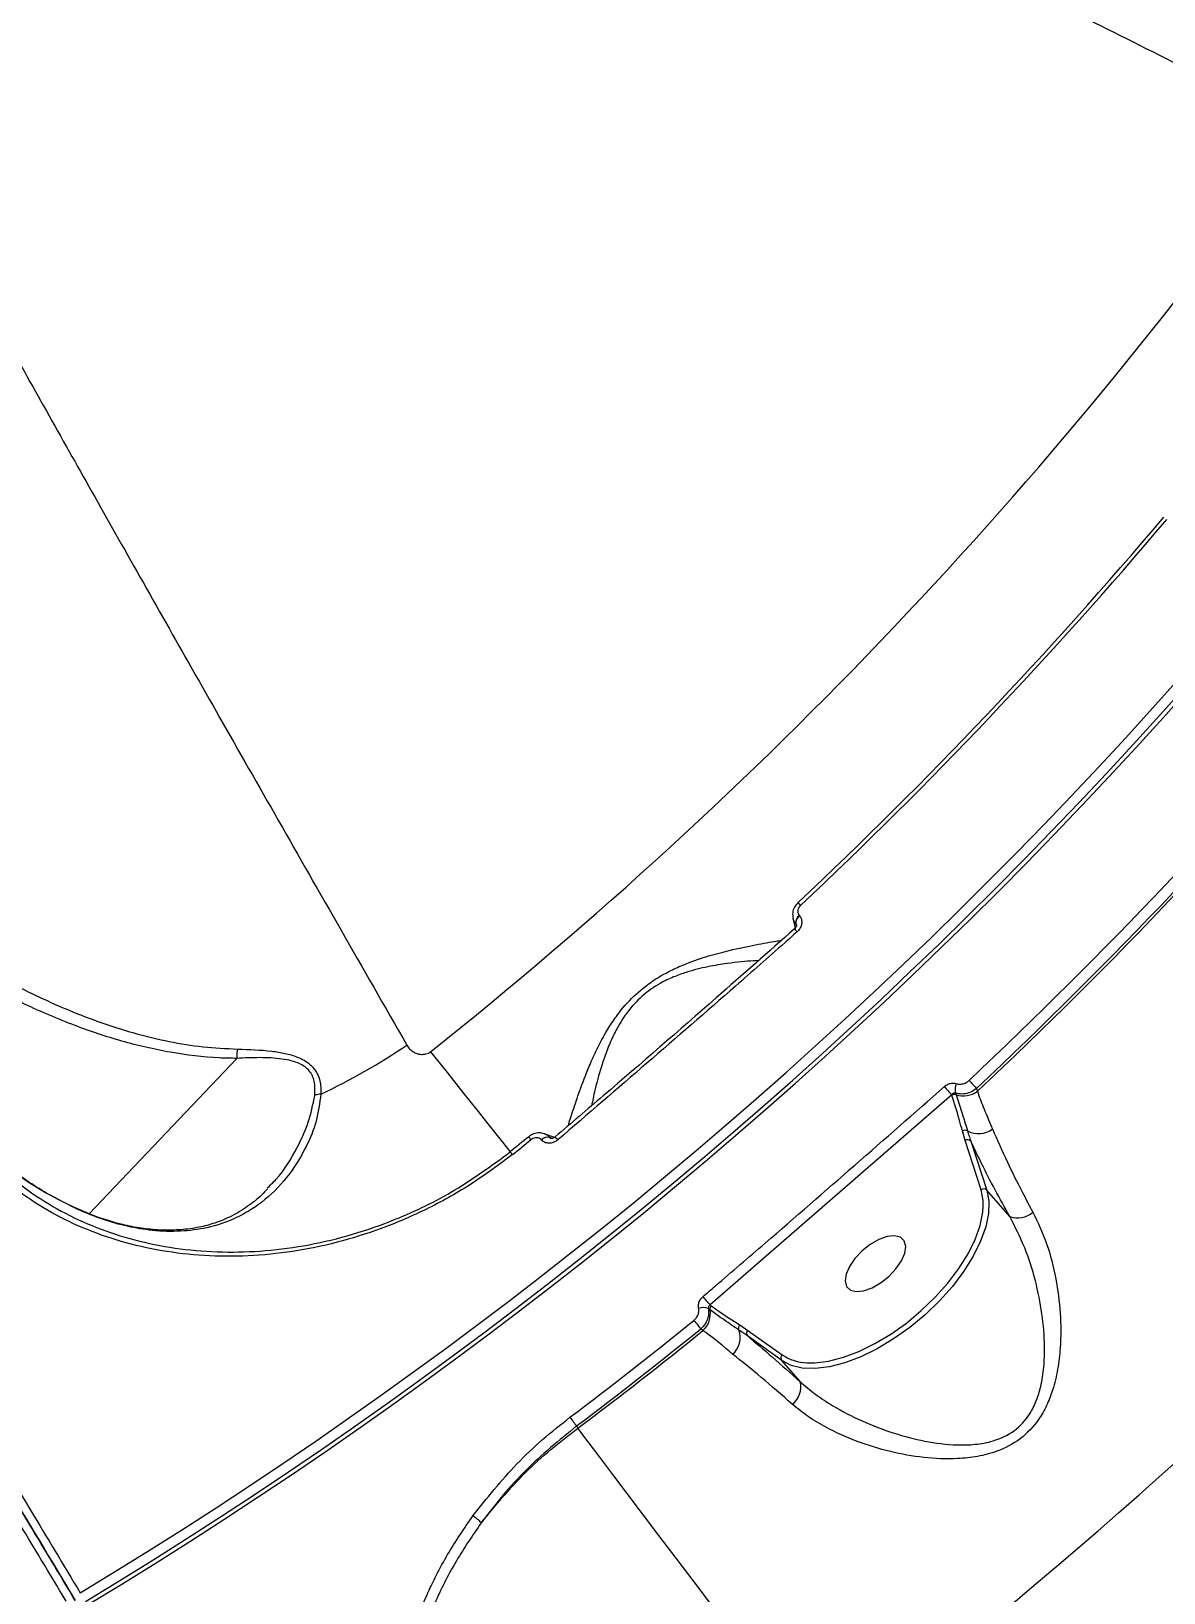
# Model space of a CAD drawing. Header units: millimetres. Extents: x -5960 to 5379, y -4374 to 3849.
# Drawn here: x 347.6 to 485.8, y 120.9 to 311.4 of the extents above; entities that cross this region are included whole.
import ezdxf

# ---------------------------------------------------------------- set-up
doc = ezdxf.new("R2010")
doc.units = ezdxf.units.MM
doc.layers.add('DiKom', color=7, linetype='Continuous', lineweight=0)
for name, color, linetype in [('DIKOM_ОБЪЕКТ', 7, 'Continuous'), ('DIKOM_РАЗМЕР_ЗОНА', 7, 'Continuous'), ('DIKOM_РАЗМЕР_ОБЪЕКТА', 7, 'Continuous')]:
    doc.layers.add(name, color=color, linetype=linetype)
doc.styles.add('style1', font='arial.ttf', dxfattribs={"width": 0.8})
doc.dimstyles.new('1-50', dxfattribs={"dimtxt": 300, "dimasz": 200, "dimexe": 100, "dimexo": 0, "dimgap": 100, "dimtad": 1, "dimtxsty": 'style1', "dimcen": 200, "dimclrd": 7, "dimclre": 7, "dimclrt": 7, "dimadec": 1, "dimazin": 2, "dimtfac": 1, "dimtmove": 0, "dimatfit": 2, "dimfxl": 0, "dimlwd": 25, "dimlwe": 18, "dimarcsym": 0})

# ---------------------------------------------------------------- blocks, each defined once
blk = doc.blocks.new('*D9')
at = {"layer": 'Defpoints', "color": 0, "transparency": 16777216}
for p in [(1597.35, 2348.89), (-3820.85, -1673.22), (-66.51, -1673.22)]:
    blk.add_point(p, dxfattribs=at)
at = {"layer": 'DiKom', "color": 7, "lineweight": 18, "transparency": 16777216}
for p, q in [((1597.35, 2348.89), (-3920.85, 2348.89)), ((-66.51, -1673.22), (-3920.85, -1673.22))]:
    blk.add_line(p, q, dxfattribs=at)
at = {"layer": 'DiKom', "color": 7, "lineweight": 25, "transparency": 16777216}
blk.add_line((-3820.85, 2148.89), (-3820.85, -1473.22), dxfattribs=at)
at = {"layer": 'DiKom', "color": 7, "transparency": 16777216}
for points in [[(-3854.19, 2148.89), (-3787.52, 2148.89), (-3820.85, 2348.89)], [(-3854.19, -1473.22), (-3787.52, -1473.22), (-3820.85, -1673.22)]]:
    blk.add_solid(points, dxfattribs=at)
at = {"layer": 'DiKom', "color": 7, "transparency": 16777216, "insert": (-4074.02, 240.95), "char_height": 300, "attachment_point": 5, "rotation": 90, "style": 'style1'}
blk.add_mtext('4050', dxfattribs=at)
blk = doc.blocks.new('*D10')
at = {"layer": 'Defpoints', "color": 0, "transparency": 16777216}
for p in [(3878.62, 405.09), (-2876.93, -459.72), (3878.62, -2693.66)]:
    blk.add_point(p, dxfattribs=at)
at = {"layer": 'DIKOM_РАЗМЕР_ОБЪЕКТА', "color": 7, "lineweight": 18, "transparency": 16777216}
for p, q in [((3878.62, 405.09), (3878.62, -2793.66)), ((-2876.93, -459.72), (-2876.93, -2793.66))]:
    blk.add_line(p, q, dxfattribs=at)
at = {"layer": 'DIKOM_РАЗМЕР_ОБЪЕКТА', "color": 7, "lineweight": 25, "transparency": 16777216}
blk.add_line((-2676.93, -2693.66), (3678.62, -2693.66), dxfattribs=at)
at = {"layer": 'DIKOM_РАЗМЕР_ОБЪЕКТА', "color": 7, "transparency": 16777216}
for points in [[(-2676.93, -2660.33), (-2676.93, -2726.99), (-2876.93, -2693.66)], [(3678.62, -2660.33), (3678.62, -2726.99), (3878.62, -2693.66)]]:
    blk.add_solid(points, dxfattribs=at)
at = {"layer": 'DIKOM_РАЗМЕР_ОБЪЕКТА', "color": 7, "transparency": 16777216, "insert": (-142.96, -2440.49), "char_height": 300, "attachment_point": 5, "style": 'style1'}
blk.add_mtext('6750', dxfattribs=at)
blk = doc.blocks.new('*D12')
at = {"layer": 'Defpoints', "color": 0, "transparency": 16777216}
for p in [(1921.97, 3848.89), (-5510.19, -3173.22), (433.49, -3173.22)]:
    blk.add_point(p, dxfattribs=at)
at = {"layer": 'DIKOM_РАЗМЕР_ЗОНА', "color": 7, "lineweight": 18, "transparency": 16777216}
for p, q in [((1921.97, 3848.89), (-5610.19, 3848.89)), ((433.49, -3173.22), (-5610.19, -3173.22))]:
    blk.add_line(p, q, dxfattribs=at)
at = {"layer": 'DIKOM_РАЗМЕР_ЗОНА', "color": 7, "lineweight": 25, "transparency": 16777216}
blk.add_line((-5510.19, 3648.89), (-5510.19, -2973.22), dxfattribs=at)
at = {"layer": 'DIKOM_РАЗМЕР_ЗОНА', "color": 7, "transparency": 16777216}
for points in [[(-5543.52, 3648.89), (-5476.85, 3648.89), (-5510.19, 3848.89)], [(-5543.52, -2973.22), (-5476.85, -2973.22), (-5510.19, -3173.22)]]:
    blk.add_solid(points, dxfattribs=at)
at = {"layer": 'DIKOM_РАЗМЕР_ЗОНА', "color": 7, "transparency": 16777216, "insert": (-5763.36, 142.42), "char_height": 300, "attachment_point": 5, "rotation": 90, "style": 'style1'}
blk.add_mtext('7050', dxfattribs=at)

msp = doc.modelspace()

# ---------------------------------------------------------------- linework, layer by layer
at = {"layer": 'DIKOM_ОБЪЕКТ', "color": 7, "linetype": 'Continuous', "lineweight": 15}
for p, q in [((440.952, 202.516), (440.937, 202.533)), ((440.937, 202.533), (440.979, 202.333)), ((441.005, 202.39), (440.952, 202.516)), ((441.371, 203.508), (441.386, 203.491)), ((440.787, 201.885), (440.787, 201.885)), ((354.73, 167.131), (372.721, 186.089)), ((459.96, 181.649), (430.481, 156.003)), ((459.98, 181.585), (459.96, 181.649)), ((462.987, 182.43), (463.102, 182.086)), ((461.606, 176.054), (461.265, 177.234)), ((409.911, 176.13), (409.896, 176.147)), ((410.922, 176.441), (410.937, 176.424)), ((411.096, 176.379), (410.922, 176.441)), ((410.937, 176.424), (411.097, 176.329)), ((411.585, 176.5), (411.584, 176.5)), ((463.558, 170.06), (461.606, 176.054)), ((462.293, 176.009), (464.245, 170.015)), ((467.05, 166.788), (464.245, 170.015)), ((354.342, 167.277), (353.133, 167.813)), ((354.383, 167.204), (353.167, 167.731)), ((430.473, 155.4), (430.258, 155.553)), ((430.481, 156.003), (430.633, 155.894)), ((429.613, 152.877), (429.336, 153.077)), ((434.109, 153.558), (435.099, 152.901)), ((435.099, 152.901), (439.288, 149.904)), ((439.217, 149.229), (435.028, 152.226)), ((441.465, 146.642), (439.217, 149.229)), ((414.189, 141.231), (414.362, 140.948))]:
    msp.add_line(p, q, dxfattribs=at)
at = {"layer": 'DIKOM_ОБЪЕКТ', "color": 7, "linetype": 'Continuous', "lineweight": 15, "flags": 128}
for points in [[(441.526, 204.768), (441.434, 204.866), (441.355, 204.95), (441.292, 205.017), (441.245, 205.067), (441.217, 205.097), (441.208, 205.106)], [(396.37, 186.903), (398.427, 184.316), (400.317, 181.941), (402.023, 179.796), (403.532, 177.897), (404.834, 176.261), (405.918, 174.898), (406.064, 174.714)], [(462.076, 183.399), (462.197, 183.27), (462.325, 183.134), (462.456, 182.995), (462.585, 182.858), (462.706, 182.729), (462.816, 182.612), (462.911, 182.511), (462.987, 182.43)], [(460.424, 181.862), (460.456, 181.763), (460.49, 181.659)], [(408.627, 176.169), (408.543, 176.274), (408.471, 176.364), (408.413, 176.436), (408.37, 176.489), (408.344, 176.521), (408.336, 176.531)], [(406.064, 174.714), (406.072, 174.704), (406.097, 174.672), (406.14, 174.619), (406.198, 174.546), (406.269, 174.456), (406.353, 174.351)], [(464.245, 170.015), (464.5, 168.683), (464.458, 167.177), (464.12, 165.529), (463.493, 163.776), (462.592, 161.956), (461.435, 160.108), (460.049, 158.274), (458.463, 156.494), (456.712, 154.805), (454.835, 153.247), (452.873, 151.851), (450.869, 150.65), (448.866, 149.67), (446.908, 148.931), (445.039, 148.45), (443.299, 148.238), (441.726, 148.299), (440.356, 148.632), (439.217, 149.229)], [(463.821, 168.081), (463.805, 168.768), (463.558, 170.06)], [(353.167, 167.731), (353.124, 167.798), (353.123, 167.798)], [(442.3, 148.947), (443.246, 148.943), (444.934, 149.148), (446.746, 149.615), (448.644, 150.331), (450.587, 151.282), (452.53, 152.447), (454.433, 153.8), (456.253, 155.311), (457.951, 156.948), (459.489, 158.675), (460.833, 160.453), (461.954, 162.245), (462.829, 164.01), (463.436, 165.71), (463.764, 167.308), (463.821, 168.081)], [(449.019, 162.596), (448.15, 161.679), (447.483, 160.711), (447.074, 159.769), (446.955, 158.931), (447.136, 158.263), (447.602, 157.821), (448.316, 157.64), (449.219, 157.734), (450.239, 158.096), (451.292, 158.697), (452.295, 159.488), (453.164, 160.405), (453.83, 161.373), (454.239, 162.315), (454.358, 163.153), (454.177, 163.82), (453.711, 164.263), (452.998, 164.444), (452.094, 164.35), (451.075, 163.988), (450.021, 163.387), (449.019, 162.596)], [(428.5, 154.112), (428.611, 153.974), (428.728, 153.829), (428.849, 153.68), (428.966, 153.534), (429.078, 153.396), (429.179, 153.271), (429.266, 153.163), (429.336, 153.077)], [(413.386, 142.292), (413.493, 142.151), (413.606, 142.002), (413.721, 141.85), (413.834, 141.7), (413.941, 141.558), (414.038, 141.43), (414.122, 141.32), (414.189, 141.231)], [(444.335, 101.316), (442.161, 104.191), (439.925, 107.148), (437.645, 110.162), (435.344, 113.204), (433.043, 116.248), (430.761, 119.264), (428.52, 122.227), (426.341, 125.108), (424.243, 127.882), (422.246, 130.523), (420.367, 133.008), (418.624, 135.312), (417.033, 137.416), (415.608, 139.301), (414.362, 140.948)]]:
    msp.add_lwpolyline(points, dxfattribs=at)
at = {"layer": 'DIKOM_ОБЪЕКТ', "color": 7, "linetype": 'Continuous', "lineweight": 15}
for centre, radius, start, end in [((54.491, 616.778), 579.133, 301.098848, 331.901152), ((54.491, 616.778), 580.367, 301.098554, 331.901446), ((54.491, 616.778), 580.869, 301.098554, 331.901446), ((54.491, 616.778), 549.248, 308.49515, 324.50485), ((54.491, 616.778), 646.281, 307.100221, 325.899779), ((54.491, 616.778), 564.822, 313.20971, 319.79029), ((54.491, 616.778), 565.287, 313.20971, 319.79029), ((54.491, 616.778), 594.93, 313.243131, 319.756869), ((54.491, 616.778), 596.261, 313.243131, 319.756869), ((54.491, 616.778), 596.591, 313.228529, 319.771471), ((441.935, 202.673), 1.008, 124.0454, 187.95771), ((441.95, 202.656), 1.008, 124.04252, 187.95564), ((445.062, 205.16), 5.386, 217.46161, 222.46), ((349.33, 252.955), 78.778, 295.30199, 304.08731), ((462.028, 182.256), 1.652, 153.0348, 193.77777), ((383.191, 179.042), 2.7, 94.08661, 110.63102), ((498.639, 216.998), 52.399, 220.96605, 222.42462), ((460.308, 181.121), 0.568, 71.26825, 125.26589), ((461.39, 184.358), 2.845, 251.56435, 306.99829), ((461.581, 176.782), 0.551, 54.42831, 124.99785), ((463.23, 179.743), 2.842, 242.13463, 307.15326), ((54.491, 616.778), 564.822, 308.49515, 308.79029), ((54.491, 616.778), 565.287, 308.49515, 308.79029), ((410.645, 175.473), 1.008, 74.04028, 137.95627), ((410.66, 175.455), 1.008, 74.04381, 137.95691), ((407.749, 172.725), 5.382, 39.53318, 44.53341), ((461.923, 175.635), 0.526, 45.39771, 127.10929), ((463.875, 169.64), 0.526, 45.39477, 127.11718), ((467.994, 169.586), 2.953, 251.37149, 309.72328), ((386.059, 119.109), 57.744, 39.71079, 41.03447), ((429.635, 154.173), 1.515, 65.70759, 111.67045), ((427.79, 154.906), 2.728, 311.94473, 10.42421), ((431.008, 155.5), 0.544, 133.52438, 190.606), ((54.491, 616.778), 594.93, 307.10338, 308.951231), ((54.491, 616.778), 596.261, 307.10338, 308.951231), ((54.491, 616.778), 596.591, 307.100221, 308.959884), ((431.509, 152.025), 2.655, 310.56915, 20.11079), ((434.472, 153.176), 0.527, 133.59856, 206.91297), ((435.432, 152.525), 0.502, 131.48264, 216.47149), ((439.62, 149.528), 0.502, 131.4798, 216.4738), ((442.501, 154.799), 5.856, 236.71564, 268.03435), ((438.966, 145.971), 2.588, 306.65899, 15.02586), ((399.276, 126.434), 4.437, 42.27405, 59.41926)]:
    msp.add_arc(centre, radius, start, end, dxfattribs=at)
for points, knots in [([(446.671, 471.792), (447.793, 471.2), (450.041, 470.014), (454.751, 467.53), (460.412, 464.545), (467.093, 461.022), (474.738, 456.991), (483.339, 452.456), (492.9, 447.416), (503.385, 441.89), (514.755, 435.9), (526.954, 429.474), (539.927, 422.642), (553.644, 415.42), (568.097, 407.813), (583.248, 399.842), (599.041, 391.537), (615.402, 382.937), (632.255, 374.082), (649.562, 364.993), (667.304, 355.682), (685.443, 346.168), (703.911, 336.489), (722.622, 326.69), (741.49, 316.816), (760.474, 306.892), (779.543, 296.933), (798.667, 286.957), (817.77, 277.004), (836.764, 267.12), (855.564, 257.351), (872.727, 248.448), (888.294, 240.383), (897.597, 235.573), (902.249, 233.168)], [0, 0, 0, 0, 0.0315566, 0.0632128, 0.0949197, 0.1266266, 0.1582828, 0.1898395, 0.2213972, 0.2530543, 0.2847621, 0.31647, 0.3481273, 0.3796851, 0.4112651, 0.4429443, 0.4746741, 0.5064041, 0.5380836, 0.5696639, 0.6012951, 0.6330254, 0.6648064, 0.6965876, 0.7283184, 0.75995, 0.7916593, 0.8234677, 0.8553268, 0.8871862, 0.9189952, 0.950705, 0.9753525, 1, 1, 1, 1]), ([(381.653, 443.957), (381.702, 443.93), (381.835, 443.86), (382.993, 443.244), (385.406, 441.961), (388.992, 440.054), (393.771, 437.513), (399.759, 434.33), (406.823, 430.574), (414.914, 426.272), (423.96, 421.462), (434.11, 416.065), (445.375, 410.075), (457.742, 403.499), (470.94, 396.482), (484.903, 389.057), (499.551, 381.269), (515.123, 372.989), (531.604, 364.226), (548.957, 354.999), (566.59, 345.623), (584.406, 336.151), (602.308, 326.632), (620.802, 316.798), (639.851, 306.67), (659.406, 296.272), (679.307, 285.691), (699.5, 274.954), (719.923, 264.094), (740.645, 253.076), (761.605, 241.932), (782.734, 230.697), (803.567, 219.62), (824.04, 208.734), (844.097, 198.07), (864.065, 187.452), (883.871, 176.921), (903.429, 166.522), (921.218, 157.063), (932.259, 151.192), (937.142, 148.596)], [0, 0, 0, 0, 0.0156515, 0.0421676, 0.0687038, 0.0952199, 0.122506, 0.1498144, 0.1771006, 0.2036166, 0.2301529, 0.2566689, 0.2839551, 0.3112635, 0.3385497, 0.3650657, 0.391602, 0.418118, 0.4454042, 0.4727125, 0.4999987, 0.52556, 0.5511395, 0.5767008, 0.6029495, 0.6292179, 0.6554666, 0.6819826, 0.7085191, 0.7350351, 0.7623214, 0.7896298, 0.8169161, 0.8434321, 0.8699685, 0.8964846, 0.9237709, 0.9510793, 0.9783655, 1, 1, 1, 1]), ([(936.233, 147.948), (931.362, 150.538), (920.449, 156.34), (902.898, 165.672), (883.666, 175.898), (863.981, 186.365), (843.949, 197.016), (823.659, 207.804), (803.173, 218.697), (782.522, 229.677), (761.743, 240.726), (740.901, 251.808), (720.094, 262.871), (699.419, 273.864), (679.193, 284.618), (659.447, 295.117), (640.194, 305.354), (621.239, 315.433), (602.663, 325.31), (584.548, 334.942), (566.726, 344.418), (549.257, 353.707), (532.186, 362.783), (515.78, 371.507), (500.111, 379.838), (485.256, 387.736), (471.268, 395.174), (458.187, 402.129), (446.018, 408.6), (434.791, 414.569), (424.555, 420.012), (415.36, 424.901), (407.759, 428.942), (401.551, 432.243), (396.512, 434.923), (392.204, 437.213), (388.599, 439.13), (385.736, 440.652), (383.665, 441.754), (382.346, 442.455), (382.16, 442.554), (382.066, 442.603)], [0, 0, 0, 0, 0.0216351, 0.0484722, 0.0753938, 0.1023585, 0.1293232, 0.1562449, 0.1830819, 0.2099189, 0.2368406, 0.2638053, 0.29077, 0.3176916, 0.3445286, 0.3703765, 0.3962999, 0.4222618, 0.4482237, 0.4741471, 0.499995, 0.5268319, 0.5537535, 0.5807181, 0.6076828, 0.6346044, 0.6614413, 0.6882783, 0.7151998, 0.7421645, 0.7691291, 0.7960508, 0.8228877, 0.8446334, 0.8664015, 0.8881697, 0.9099154, 0.932424, 0.9549577, 0.9774913, 1, 1, 1, 1]), ([(500.711, 300.708), (496.325, 302.927), (487.553, 307.364), (475.053, 313.663), (463.073, 319.683), (451.295, 325.581), (439.862, 331.286), (428.904, 336.733), (418.733, 341.771), (409.424, 346.363), (401.04, 350.485), (393.848, 354.008), (387.815, 356.953), (382.883, 359.355), (378.917, 361.282), (375.946, 362.724), (374.13, 363.603), (373.328, 363.991), (373.499, 363.908), (373.53, 363.893)], [0, 0, 0, 0, 0.0566674, 0.1133348, 0.1705661, 0.2277976, 0.2910655, 0.3543825, 0.4176498, 0.482782, 0.5479684, 0.6130996, 0.6743771, 0.735701, 0.7969776, 0.860023, 0.9231194, 0.9861641, 1, 1, 1, 1]), ([(323.727, 311.412), (323.744, 311.381), (323.782, 311.312), (324.597, 309.831), (326.047, 307.2), (328.123, 303.44), (330.747, 298.697), (333.87, 293.066), (337.572, 286.409), (341.868, 278.709), (346.757, 269.975), (352.101, 260.46), (357.861, 250.242), (363.991, 239.404), (370.621, 227.719), (377.762, 215.179), (385.366, 201.864), (390.777, 192.428), (393.481, 187.712)], [0, 0, 0, 0, 0.0514885, 0.1168135, 0.183077, 0.2493403, 0.3115762, 0.3738608, 0.4360977, 0.5001476, 0.5642495, 0.6283004, 0.6894107, 0.7505652, 0.8116762, 0.8744349, 0.9372408, 1, 1, 1, 1]), ([(351.91, 119.851), (349.882, 123.226), (344.419, 132.318), (335.806, 146.653), (326.195, 162.647), (316.912, 178.098), (307.996, 192.936), (299.491, 207.091), (291.583, 220.253), (284.285, 232.399), (277.596, 243.531), (271.409, 253.83), (265.765, 263.222), (260.7, 271.652), (256.324, 278.936), (252.636, 285.074), (249.618, 290.095), (247.229, 294.073), (245.479, 296.983), (244.48, 298.655), (244.105, 299.256), (244.2, 299.114), (244.2, 299.114)], [0, 0, 0, 0, 0.0313058, 0.0843372, 0.1374096, 0.1904412, 0.245013, 0.2996295, 0.3542013, 0.4072328, 0.4603053, 0.5133369, 0.5679087, 0.6225252, 0.6770969, 0.7301279, 0.7831995, 0.8362306, 0.8908018, 0.9454175, 0.9999886, 1, 1, 1, 1]), ([(245.91, 300.141), (245.974, 300.034), (246.103, 299.82), (247.136, 298.099), (248.797, 295.336), (251.168, 291.39), (254.243, 286.273), (257.957, 280.091), (262.283, 272.893), (267.179, 264.745), (272.725, 255.514), (278.93, 245.187), (285.789, 233.773), (292.838, 222.041), (299.961, 210.186), (307.057, 198.377), (314.54, 185.923), (322.396, 172.849), (330.538, 159.299), (338.925, 145.341), (346.614, 132.544), (351.595, 124.255), (353.623, 120.88)], [0, 0, 0, 0, 0.0530309, 0.1061029, 0.1591341, 0.2137059, 0.268322, 0.3228935, 0.3759247, 0.4289969, 0.4820281, 0.5365997, 0.5912158, 0.6457874, 0.6919414, 0.7381494, 0.7843572, 0.831003, 0.8776487, 0.9231201, 0.9686943, 1, 1, 1, 1]), ([(353.025, 119.935), (351.002, 123.302), (345.51, 132.442), (336.834, 146.881), (327.123, 163.044), (317.822, 178.522), (308.969, 193.256), (300.608, 207.172), (292.767, 220.221), (285.472, 232.361), (278.724, 243.593), (272.538, 253.888), (266.942, 263.2), (261.964, 271.485), (257.625, 278.707), (253.944, 284.832), (250.917, 289.871), (248.541, 293.825), (246.844, 296.65), (245.771, 298.435), (245.637, 298.659), (245.57, 298.77)], [0, 0, 0, 0, 0.0313076, 0.0849824, 0.1388264, 0.1927566, 0.2466867, 0.3005308, 0.3542055, 0.4078803, 0.4617241, 0.5156543, 0.5695843, 0.623428, 0.6771029, 0.7307776, 0.7846215, 0.8385514, 0.8924814, 0.9463253, 1, 1, 1, 1]), ([(245.57, 298.77), (245.634, 298.663), (245.762, 298.45), (246.794, 296.733), (248.45, 293.977), (250.816, 290.04), (253.883, 284.935), (257.588, 278.768), (261.903, 271.587), (266.787, 263.458), (272.321, 254.249), (278.511, 243.947), (285.353, 232.56), (292.264, 221.057), (299.102, 209.677), (305.742, 198.627), (312.702, 187.043), (320.052, 174.812), (327.792, 161.93), (335.923, 148.397), (344.314, 134.433), (350.122, 124.766), (353.025, 119.935)], [0, 0, 0, 0, 0.0530308, 0.1061024, 0.1591334, 0.2137047, 0.2683204, 0.3228915, 0.375923, 0.4289953, 0.4820269, 0.5365988, 0.5912152, 0.645787, 0.6892771, 0.7328119, 0.7763467, 0.8198367, 0.8648526, 0.9099183, 0.9549841, 1, 1, 1, 1]), ([(315.128, 218.419), (315.778, 217.744), (318.249, 215.18), (322.756, 210.926), (328.809, 205.864), (335.188, 201.203), (341.935, 196.966), (349.056, 193.236), (356.58, 190.156), (363.162, 188.326), (368.607, 187.423), (371.398, 187.295), (372.793, 187.231)], [0, 0, 0, 0, 0.041995, 0.1595235, 0.2774935, 0.3953159, 0.5131209, 0.6338762, 0.7545645, 0.8758683, 0.937948, 1, 1, 1, 1]), ([(372.721, 186.089), (372.016, 186.102), (369.297, 186.149), (364.583, 186.732), (358.696, 188.108), (352.752, 190.1), (346.791, 192.649), (339.461, 196.459), (331.174, 201.749), (322.178, 208.743), (316.758, 214.055), (314.05, 216.709)], [0, 0, 0, 0, 0.0310726, 0.1198397, 0.2089549, 0.2979297, 0.3968241, 0.4957434, 0.6636323, 0.8319726, 1, 1, 1, 1]), ([(441.216, 205.097), (441.053, 204.918), (440.73, 204.563), (440.514, 203.878), (440.571, 203.434), (440.598, 203.219)], [0, 0, 0, 0, 0.3444779, 0.6834533, 1, 1, 1, 1]), ([(441.526, 204.768), (441.525, 204.766), (441.444, 204.69), (441.305, 204.516), (441.202, 204.255), (441.171, 203.988), (441.212, 203.732), (441.32, 203.58), (441.371, 203.508)], [0, 0, 0, 0, 0.0043559, 0.2198335, 0.4355775, 0.568259, 0.7938348, 1, 1, 1, 1]), ([(440.57, 203.209), (440.64, 202.963), (440.781, 202.467), (440.828, 202.128), (440.852, 201.958)], [0, 0, 0, 0, 0.4962627, 1, 1, 1, 1]), ([(440.937, 202.533), (440.822, 202.682), (440.663, 202.888), (440.631, 203.146), (440.622, 203.218)], [0, 0, 0, 0, 0.7219609, 1, 1, 1, 1]), ([(441.014, 202.405), (441.017, 202.401), (441.025, 202.39), (441.031, 202.303), (440.997, 202.168), (440.917, 202.022), (440.837, 201.925), (440.788, 201.887), (440.788, 201.886)], [0, 0, 0, 0, 0.14906, 0.3958576, 0.5914095, 0.7938914, 0.9981723, 1, 1, 1, 1]), ([(441.013, 202.405), (441.01, 202.419), (440.999, 202.463), (440.971, 202.495), (440.952, 202.516)], [0, 0, 0, 0, 0.2981682, 1, 1, 1, 1]), ([(441.386, 203.491), (441.441, 203.419), (441.581, 203.234), (441.685, 202.849), (441.645, 202.374), (441.449, 201.901), (441.209, 201.65), (441.089, 201.525)], [0, 0, 0, 0, 0.1342496, 0.3469824, 0.5632372, 0.7817317, 1, 1, 1, 1]), ([(440.774, 201.9), (437.598, 199.089), (429.868, 192.248), (420.126, 183.792), (413.533, 178.185), (411.571, 176.516)], [0, 0, 0, 0, 0.3288598, 0.800315, 1, 1, 1, 1]), ([(441.089, 201.525), (440.589, 201.083), (438.093, 198.875), (428.418, 190.354), (419.148, 182.383), (411.9, 176.151)], [0, 0, 0, 0, 0.0517103, 0.2585531, 1, 1, 1, 1]), ([(413.181, 177.888), (413.183, 177.895), (413.283, 178.282), (413.743, 179.692), (414.533, 182.065), (415.508, 184.618), (416.526, 186.931), (417.442, 188.727), (418.472, 190.436), (419.787, 192.26), (421.67, 194.259), (423.9, 195.871), (425.89, 196.938), (427.978, 197.843), (430.349, 198.636), (433.262, 199.386), (436.113, 199.987), (438.168, 200.344), (438.964, 200.46), (439.179, 200.492)], [0, 0, 0, 0, 0.0016531, 0.086541, 0.1756359, 0.2646993, 0.3141175, 0.363483, 0.4021589, 0.440761, 0.4978966, 0.5551642, 0.5936831, 0.6322777, 0.6988321, 0.7655261, 0.8644388, 0.9633367, 1, 1, 1, 1]), ([(436.38, 198.021), (436.172, 198.013), (435.151, 197.973), (433.025, 197.754), (430.241, 197.306), (427.995, 196.761), (426.015, 196.052), (424.176, 195.181), (422.116, 193.757), (420.458, 191.913), (419.355, 190.21), (418.515, 188.587), (417.802, 186.859), (417.046, 184.623), (416.427, 182.317), (416.144, 180.921), (416.019, 180.307)], [0, 0, 0, 0, 0.0335444, 0.1648251, 0.2497314, 0.3362876, 0.3837272, 0.4323347, 0.5017886, 0.5711392, 0.6186372, 0.6675179, 0.7304526, 0.7943091, 0.9095264, 1, 1, 1, 1]), ([(372.793, 187.231), (372.79, 187.205), (372.772, 187.049), (372.742, 186.688), (372.731, 186.307), (372.725, 186.097)], [0, 0, 0, 0, 0.084416, 0.4973336, 1, 1, 1, 1]), ([(372.793, 187.231), (374.214, 187.184), (376.206, 187.118), (378.626, 186.729), (380.257, 186.266), (381.764, 185.435), (382.832, 183.949), (383.024, 182.612), (383.001, 181.827), (382.999, 181.734)], [0, 0, 0, 0, 0.2865104, 0.4015663, 0.5163068, 0.6574629, 0.7993942, 0.976351, 1, 1, 1, 1]), ([(393.481, 187.712), (393.593, 187.546), (393.823, 187.201), (394.288, 186.848), (394.785, 186.641), (395.273, 186.56), (395.721, 186.597), (396.103, 186.72), (396.284, 186.844), (396.37, 186.903)], [0, 0, 0, 0, 0.1943937, 0.403709, 0.5539012, 0.6910149, 0.8350658, 0.9219122, 1, 1, 1, 1]), ([(372.725, 186.097), (372.724, 186.096), (372.724, 186.094), (372.722, 186.091), (372.721, 186.09), (372.721, 186.089)], [0, 0, 0, 0, 0.3456753, 0.8164334, 1, 1, 1, 1]), ([(382.24, 181.568), (382.272, 182.164), (382.33, 183.237), (381.684, 184.624), (380.308, 185.612), (378.163, 186.093), (375.539, 186.222), (373.666, 186.142), (372.726, 186.097), (372.725, 186.097)], [0, 0, 0, 0, 0.1595547, 0.2875365, 0.4150424, 0.5934623, 0.7962079, 0.9997264, 1, 1, 1, 1]), ([(459.072, 182.645), (459.107, 182.674), (459.271, 182.812), (459.611, 182.995), (460.1, 183.102), (460.404, 183.037), (460.556, 183.005)], [0, 0, 0, 0, 0.0810566, 0.3908425, 0.6951481, 1, 1, 1, 1]), ([(460.556, 183.005), (460.708, 182.972), (461.011, 182.908), (461.499, 183.014), (461.855, 183.204), (462.029, 183.358), (462.076, 183.399)], [0, 0, 0, 0, 0.2954396, 0.5903627, 0.8901383, 1, 1, 1, 1]), ([(382.999, 181.734), (382.846, 180.614), (382.54, 178.371), (381.066, 174.879), (378.939, 171.441), (376.01, 168.539), (372.71, 166.524), (369.368, 165.378), (365.902, 164.918), (362.64, 165.002), (359.426, 165.538), (356.716, 166.285), (355.037, 166.947), (354.383, 167.204)], [0, 0, 0, 0, 0.0899535, 0.1801543, 0.3068406, 0.4334844, 0.5393776, 0.6451762, 0.7305697, 0.8158823, 0.8857294, 0.955519, 1, 1, 1, 1]), ([(376.418, 170.24), (376.798, 170.599), (378.279, 171.996), (379.911, 174.764), (381.586, 178.234), (382.022, 180.458), (382.24, 181.568)], [0, 0, 0, 0, 0.126364, 0.4918075, 0.7462735, 1, 1, 1, 1]), ([(429.617, 157.019), (430.123, 157.453), (432.654, 159.622), (442.519, 168.11), (451.798, 176.257), (459.072, 182.645)], [0, 0, 0, 0, 0.0512255, 0.2561274, 1, 1, 1, 1]), ([(460.424, 181.862), (460.375, 181.867), (460.273, 181.878), (460.121, 181.81), (460.019, 181.723), (459.97, 181.662), (459.96, 181.649)], [0, 0, 0, 0, 0.286492, 0.5897576, 0.913714, 1, 1, 1, 1]), ([(461.265, 177.234), (461.15, 177.663), (460.754, 179.135), (460.301, 180.569), (459.98, 181.585)], [0, 0, 0, 0, 0.2911711, 1, 1, 1, 1]), ([(462.987, 182.43), (462.908, 182.366), (462.611, 182.127), (462.008, 181.837), (461.185, 181.687), (460.678, 181.804), (460.424, 181.862)], [0, 0, 0, 0, 0.1092333, 0.4079441, 0.7031164, 1, 1, 1, 1]), ([(460.49, 181.659), (460.545, 181.49), (460.821, 180.644), (461.3, 179.19), (461.71, 177.853), (461.902, 177.231)], [0, 0, 0, 0, 0.1178949, 0.5894642, 1, 1, 1, 1]), ([(463.102, 182.086), (463.151, 181.932), (463.399, 181.152), (463.989, 179.692), (464.626, 178.218), (464.946, 177.478)], [0, 0, 0, 0, 0.1088905, 0.5528069, 1, 1, 1, 1]), ([(461.902, 177.231), (461.955, 177.05), (462.078, 176.64), (462.216, 176.236), (462.293, 176.009)], [0, 0, 0, 0, 0.440342, 1, 1, 1, 1]), ([(464.946, 177.478), (465.522, 176.15), (466.576, 173.721), (468.317, 170.231), (469.445, 168.127), (469.881, 167.315)], [0, 0, 0, 0, 0.4251205, 0.7780793, 1, 1, 1, 1]), ([(406.353, 174.351), (404.735, 173.142), (401.498, 170.724), (396.314, 167.816), (391.014, 165.481), (385.659, 163.737), (380.226, 162.547), (374.786, 161.944), (369.415, 161.906), (364.185, 162.426), (359.176, 163.508), (354.451, 165.109), (350.094, 167.185), (346.184, 169.712), (342.697, 172.598), (340.783, 174.821), (339.827, 175.931)], [0, 0, 0, 0, 0.0751074, 0.150215, 0.2212823, 0.2925775, 0.3636452, 0.4347703, 0.5061234, 0.5772487, 0.6483402, 0.7196586, 0.7907507, 0.8604291, 0.9303184, 1, 1, 1, 1]), ([(350.891, 168.914), (350.53, 169.103), (349.339, 169.725), (347.259, 171.034), (344.605, 172.916), (342.322, 174.8), (340.953, 176.069), (340.475, 176.525), (340.463, 176.536)], [0, 0, 0, 0, 0.0945096, 0.3117775, 0.5670694, 0.8471924, 0.9962558, 1, 1, 1, 1]), ([(340.833, 176.125), (341.869, 174.932), (343.941, 172.546), (347.681, 169.574), (351.766, 167.104), (356.139, 165.16), (360.833, 163.7), (365.797, 162.774), (370.952, 162.382), (376.23, 162.537), (381.561, 163.266), (386.873, 164.542), (392.883, 166.647), (399.474, 169.838), (403.891, 173.058), (406.1, 174.668)], [0, 0, 0, 0, 0.0766099, 0.153217, 0.2242325, 0.2954748, 0.3664895, 0.4374874, 0.5087116, 0.5797101, 0.6506984, 0.7219127, 0.7929016, 0.8964506, 1, 1, 1, 1]), ([(353.167, 167.731), (351.687, 168.47), (348.727, 169.949), (344.596, 172.807), (342.093, 175.014), (340.833, 176.125)], [0, 0, 0, 0, 0.3317426, 0.6638449, 1, 1, 1, 1]), ([(410.353, 176.834), (410.17, 176.901), (409.775, 177.044), (409.112, 176.957), (408.604, 176.765), (408.392, 176.558), (408.349, 176.516)], [0, 0, 0, 0, 0.2729266, 0.5907135, 0.9163569, 1, 1, 1, 1]), ([(409.896, 176.147), (409.887, 176.158), (409.815, 176.239), (409.646, 176.357), (409.394, 176.42), (409.126, 176.41), (408.869, 176.338), (408.702, 176.221), (408.627, 176.169)], [0, 0, 0, 0, 0.033986, 0.252245, 0.4705267, 0.5979352, 0.8193036, 1, 1, 1, 1]), ([(411.9, 176.151), (411.759, 176.05), (411.477, 175.847), (410.981, 175.718), (410.505, 175.745), (410.139, 175.902), (409.975, 176.066), (409.911, 176.13)], [0, 0, 0, 0, 0.2182611, 0.4367525, 0.6530124, 0.8657488, 1, 1, 1, 1]), ([(411.503, 176.444), (411.352, 176.487), (411.022, 176.583), (410.56, 176.785), (410.309, 176.895)], [0, 0, 0, 0, 0.4572702, 1, 1, 1, 1]), ([(410.356, 176.845), (410.364, 176.843), (410.565, 176.795), (410.748, 176.627), (410.901, 176.463), (410.922, 176.441)], [0, 0, 0, 0, 0.0342061, 0.8704083, 1, 1, 1, 1]), ([(410.937, 176.424), (410.955, 176.402), (410.981, 176.372), (411.022, 176.355), (411.033, 176.351)], [0, 0, 0, 0, 0.7331355, 1, 1, 1, 1]), ([(411.582, 176.502), (411.571, 176.492), (411.517, 176.44), (411.397, 176.374), (411.243, 176.324), (411.115, 176.319), (411.047, 176.337), (411.036, 176.345), (411.032, 176.348)], [0, 0, 0, 0, 0.0487143, 0.2499738, 0.4461763, 0.6523881, 0.878786, 1, 1, 1, 1]), ([(467.05, 166.788), (466.442, 167.885), (465.221, 170.09), (463.629, 173.179), (462.732, 175.079), (462.293, 176.009)], [0, 0, 0, 0, 0.3357602, 0.6747572, 1, 1, 1, 1]), ([(376.462, 170.178), (376.235, 169.926), (375.496, 169.104), (374.054, 167.976), (372.153, 166.818), (370.177, 165.992), (368.111, 165.442), (365.969, 165.146), (363.695, 165.095), (361.393, 165.288), (359.181, 165.686), (357.027, 166.279), (355.437, 166.813), (354.536, 167.215), (354.344, 167.301)], [0, 0, 0, 0, 0.0493087, 0.160506, 0.2696634, 0.3756311, 0.4668432, 0.5637638, 0.6570084, 0.7459015, 0.8305949, 0.9027191, 0.9792716, 1, 1, 1, 1]), ([(353.129, 167.81), (352.725, 167.988), (351.968, 168.321), (351.234, 168.725), (350.891, 168.914)], [0, 0, 0, 0, 0.5331564, 1, 1, 1, 1]), ([(354.383, 167.204), (354.381, 167.214), (354.371, 167.254), (354.343, 167.253), (354.323, 167.252)], [0, 0, 0, 0, 0.2513126, 1, 1, 1, 1]), ([(469.881, 167.315), (470.475, 166.06), (471.664, 163.548), (472.712, 159.324), (473.283, 155.037), (473.301, 151.307), (472.941, 148.15), (472.386, 145.791), (471.589, 143.723), (470.395, 141.612), (468.416, 139.524), (465.742, 138.136), (463.115, 137.459), (460.115, 137.143), (456.525, 137.296), (452.398, 138.053), (448.379, 139.278), (445.045, 140.783), (442.414, 142.344), (441.145, 143.378), (440.511, 143.895)], [0, 0, 0, 0, 0.0754477, 0.1510281, 0.2213856, 0.2917225, 0.3346573, 0.3775436, 0.4104254, 0.4432557, 0.4962474, 0.549079, 0.5889868, 0.6289733, 0.6969439, 0.765008, 0.8363492, 0.907629, 0.9538276, 1, 1, 1, 1]), ([(441.465, 146.642), (442.077, 146.119), (443.311, 145.066), (445.824, 143.431), (449.006, 141.78), (452.789, 140.334), (456.686, 139.311), (460.029, 138.875), (462.841, 138.942), (465.238, 139.37), (467.677, 140.498), (469.385, 142.374), (470.333, 144.298), (470.916, 146.222), (471.249, 148.438), (471.346, 151.42), (471.043, 154.97), (470.215, 159.044), (468.952, 163.108), (467.69, 165.549), (467.05, 166.788)], [0, 0, 0, 0, 0.0468787, 0.0944889, 0.1667891, 0.2407703, 0.3086846, 0.3780234, 0.4163429, 0.4555478, 0.5049157, 0.5540335, 0.584909, 0.6167391, 0.6589117, 0.7018015, 0.7727129, 0.8450756, 0.9214107, 1, 1, 1, 1]), ([(429.076, 155.58), (429.068, 155.623), (429.034, 155.817), (429.065, 156.184), (429.257, 156.653), (429.497, 156.897), (429.617, 157.019)], [0, 0, 0, 0, 0.085577, 0.3893613, 0.6948182, 1, 1, 1, 1]), ([(428.5, 154.112), (428.623, 154.231), (428.87, 154.468), (429.075, 154.933), (429.12, 155.315), (429.085, 155.523), (429.076, 155.58)], [0, 0, 0, 0, 0.2968904, 0.594056, 0.8895205, 1, 1, 1, 1]), ([(430.258, 155.553), (430.274, 155.458), (430.333, 155.11), (430.264, 154.469), (429.935, 153.685), (429.536, 153.28), (429.336, 153.077)], [0, 0, 0, 0, 0.1105901, 0.4063212, 0.7034998, 1, 1, 1, 1]), ([(430.481, 156.003), (430.435, 155.967), (430.344, 155.895), (430.265, 155.75), (430.247, 155.631), (430.256, 155.567), (430.258, 155.553)], [0, 0, 0, 0, 0.3130907, 0.6196312, 0.9170912, 1, 1, 1, 1]), ([(434.002, 152.937), (433.852, 153.038), (433.1, 153.538), (431.918, 154.369), (430.916, 155.083), (430.473, 155.4)], [0, 0, 0, 0, 0.1222798, 0.6114308, 1, 1, 1, 1]), ([(430.633, 155.894), (430.933, 155.682), (432.066, 154.877), (433.243, 154.117), (434.109, 153.558)], [0, 0, 0, 0, 0.2646901, 1, 1, 1, 1]), ([(433.236, 150.008), (432.117, 150.942), (430.848, 152.001), (429.744, 152.785), (429.613, 152.877)], [0, 0, 0, 0, 0.882135, 1, 1, 1, 1]), ([(435.028, 152.226), (434.881, 152.333), (434.544, 152.577), (434.198, 152.807), (434.002, 152.937)], [0, 0, 0, 0, 0.4353102, 1, 1, 1, 1]), ([(435.028, 152.226), (436.029, 151.388), (438.045, 149.697), (440.319, 147.666), (441.465, 146.642)], [0, 0, 0, 0, 0.4960508, 1, 1, 1, 1]), ([(440.511, 143.895), (439.222, 145.021), (436.613, 147.301), (434.37, 149.099), (433.236, 150.008)], [0, 0, 0, 0, 0.4942439, 1, 1, 1, 1]), ([(401.533, 130.254), (403.259, 132.426), (405.872, 135.715), (410.002, 139.612), (412.258, 141.399), (413.386, 142.292)], [0, 0, 0, 0, 0.4927642, 0.7463822, 1, 1, 1, 1]), ([(414.189, 141.231), (412.067, 139.485), (408.853, 136.841), (405.104, 132.746), (403.407, 130.528), (402.559, 129.419)], [0, 0, 0, 0, 0.4928086, 0.7464055, 1, 1, 1, 1]), ([(402.559, 129.419), (404.279, 131.506), (406.885, 134.668), (410.995, 138.395), (413.239, 140.097), (414.362, 140.948)], [0, 0, 0, 0, 0.4927829, 0.746392, 1, 1, 1, 1]), ([(397.807, 78.748), (396.888, 80.438), (395.119, 83.689), (393.318, 88.858), (392.141, 94.045), (391.602, 99.361), (391.717, 104.739), (392.466, 110.114), (393.83, 115.421), (395.822, 120.587), (398.344, 125.584), (400.471, 128.699), (401.533, 130.254)], [0, 0, 0, 0, 0.1070818, 0.2059727, 0.3051837, 0.4040767, 0.5033363, 0.6029169, 0.7021783, 0.8013465, 0.9008324, 1, 1, 1, 1]), ([(402.559, 129.419), (401.516, 127.895), (399.428, 124.843), (396.949, 119.946), (394.99, 114.886), (393.645, 109.687), (392.904, 104.423), (392.784, 99.157), (393.305, 93.951), (394.452, 88.875), (396.211, 83.816), (397.941, 80.635), (398.84, 78.981)], [0, 0, 0, 0, 0.0992793, 0.1988748, 0.2981528, 0.3974211, 0.4970079, 0.596272, 0.6950873, 0.7942215, 0.8930331, 1, 1, 1, 1])]:
    msp.add_open_spline(points, degree=3, knots=knots, dxfattribs=at)

# ---------------------------------------------------------------- dimensions: what is measured, and where the dimension line sits
at = {"layer": 'DiKom', "color": 3}
dim = msp.add_linear_dim(base=(-3820.852, -1673.222), p1=(1597.347, 2348.894), p2=(-66.509, -1673.222), angle=90, text='4050', dimstyle='1-50', override={"dimgap": 100}, dxfattribs=at)
dim.commit()
dim.dimension.update_dxf_attribs({"geometry": '*D9', "text_midpoint": (-3820.852, 240.949), "dimtype": 160})
at = {"layer": 'DIKOM_РАЗМЕР_ЗОНА'}
dim = msp.add_linear_dim(base=(-5510.185, -3173.222), p1=(1921.975, 3848.894), p2=(433.491, -3173.222), angle=90, text='7050', dimstyle='1-50', dxfattribs=at)
dim.commit()
dim.dimension.update_dxf_attribs({"geometry": '*D12', "text_midpoint": (-5510.185, 142.424), "dimtype": 160})
at = {"layer": 'DIKOM_РАЗМЕР_ОБЪЕКТА'}
dim = msp.add_linear_dim(base=(3878.624, -2693.661), p1=(-2876.932, -459.722), p2=(3878.624, 405.085), text='6750', dimstyle='1-50', dxfattribs=at)
dim.commit()
dim.dimension.update_dxf_attribs({"geometry": '*D10', "text_midpoint": (-142.96, -2693.661), "dimtype": 160})

doc.saveas('drawing.dxf')
